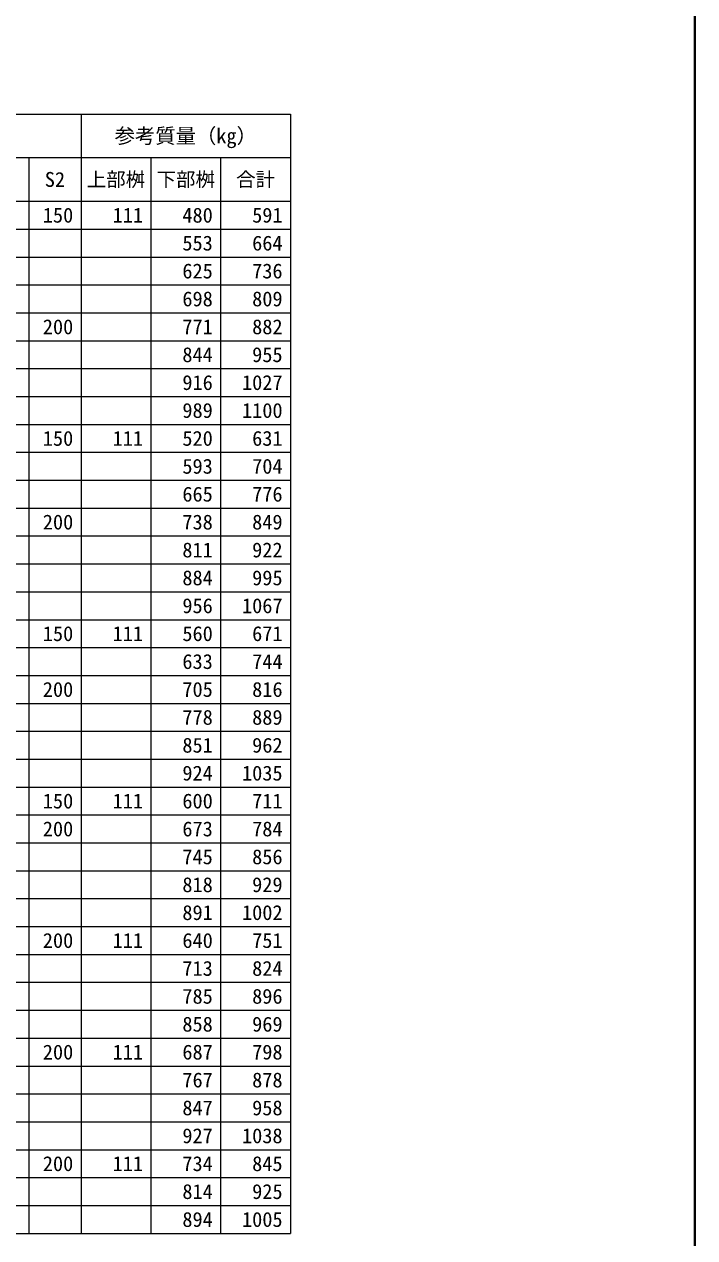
# Model space of a CAD drawing. Units: millimetres, scale not verified. Extents: x 58559 to 106559, y -58351 to -47326.
# Drawn here: x 101396 to 103317, y -54311 to -50831 of the extents above; entities that cross this region are included whole.
import ezdxf
from ezdxf.enums import TextEntityAlignment as Align

# ---------------------------------------------------------------- set-up
doc = ezdxf.new("R2010")
doc.units = ezdxf.units.MM
doc.header["$LTSCALE"] = 50
for name, color, linetype, lineweight in [('Defpoints_3', 8, 'Continuous', 0), ('図枠', 7, 'Continuous', 5), ('寸法表', 7, 'Continuous', 13)]:
    doc.layers.add(name, color=color, linetype=linetype, lineweight=lineweight)
doc.styles.add('ＭＳ ゴシック', font='')
doc.styles.get('ＭＳ ゴシック').set_extended_font_data('MS Gothic')

msp = doc.modelspace()

# ---------------------------------------------------------------- linework, layer by layer
at = {"layer": 'Defpoints_3'}
for p, q in [((101108.74, -51418.91), (101758.74, -51418.91)), ((101108.74, -51498.91), (101758.74, -51498.91)), ((101108.74, -51578.91), (101758.74, -51578.91)), ((101108.74, -51658.91), (101408.74, -51658.91)), ((101558.74, -51658.91), (101758.74, -51658.91)), ((101108.74, -51738.91), (101758.74, -51738.91)), ((101108.74, -51818.91), (101758.74, -51818.91)), ((101108.74, -51898.91), (101758.74, -51898.91)), ((101108.74, -52058.91), (101758.74, -52058.91)), ((101108.74, -52138.91), (101758.74, -52138.91)), ((101108.74, -52218.91), (101408.74, -52218.91)), ((101558.74, -52218.91), (101758.74, -52218.91)), ((101108.74, -52298.91), (101758.74, -52298.91)), ((101108.74, -52378.91), (101758.74, -52378.91)), ((101108.74, -52458.91), (101758.74, -52458.91)), ((101108.74, -52618.91), (101758.74, -52618.91)), ((101108.74, -52698.91), (101408.74, -52698.91)), ((101558.74, -52698.91), (101758.74, -52698.91)), ((101108.74, -52778.91), (101758.74, -52778.91)), ((101108.74, -52858.91), (101758.74, -52858.91)), ((101108.74, -52938.91), (101758.74, -52938.91)), ((101108.74, -53098.91), (101408.74, -53098.91)), ((101558.74, -53098.91), (101758.74, -53098.91)), ((101108.74, -53178.91), (101758.74, -53178.91)), ((101108.74, -53258.91), (101758.74, -53258.91)), ((101108.74, -53338.91), (101758.74, -53338.91)), ((101108.74, -53498.91), (101758.74, -53498.91)), ((101108.74, -53578.91), (101758.74, -53578.91)), ((101108.74, -53658.91), (101758.74, -53658.91)), ((101108.74, -53818.91), (101758.74, -53818.91)), ((101108.74, -53898.91), (101758.74, -53898.91)), ((101108.74, -53978.91), (101758.74, -53978.91)), ((101108.74, -54138.91), (101758.74, -54138.91)), ((101108.74, -54218.91), (101758.74, -54218.91))]:
    msp.add_line(p, q, dxfattribs=at)
at = {"layer": '図枠', "lineweight": 40}
msp.add_line((103317.4, -56830.02), (103317.4, -49905.02), dxfattribs=at)
at = {"layer": '寸法表'}
for p, q in [((99439.99, -51088.91), (102158.74, -51088.91)), ((101558.74, -51088.91), (101558.74, -54298.91)), ((102158.74, -51088.91), (102158.74, -54298.91)), ((99439.99, -51213.91), (102158.74, -51213.91)), ((101408.74, -51213.91), (101408.74, -54298.91)), ((101758.74, -51213.91), (101758.74, -54298.91)), ((101958.74, -51213.91), (101958.74, -54298.91)), ((99439.99, -51338.91), (102158.74, -51338.91)), ((101758.74, -51418.91), (102158.74, -51418.91)), ((101758.74, -51498.91), (102158.74, -51498.91)), ((101758.74, -51578.91), (102158.74, -51578.91)), ((101408.74, -51658.91), (101558.74, -51658.91)), ((101758.74, -51658.91), (102158.74, -51658.91)), ((101758.74, -51738.91), (102158.74, -51738.91)), ((101758.74, -51818.91), (102158.74, -51818.91)), ((101758.74, -51898.91), (102158.74, -51898.91)), ((99439.99, -51978.91), (102158.74, -51978.91)), ((101758.74, -52058.91), (102158.74, -52058.91)), ((101758.74, -52138.91), (102158.74, -52138.91)), ((101408.74, -52218.91), (101558.74, -52218.91)), ((101758.74, -52218.91), (102158.74, -52218.91)), ((101758.74, -52298.91), (102158.74, -52298.91)), ((101758.74, -52378.91), (102158.74, -52378.91)), ((101758.74, -52458.91), (102158.74, -52458.91)), ((99439.99, -52538.91), (102158.74, -52538.91)), ((101758.74, -52618.91), (102158.74, -52618.91)), ((101408.74, -52698.91), (101558.74, -52698.91)), ((101758.74, -52698.91), (102158.74, -52698.91)), ((101758.74, -52778.91), (102158.74, -52778.91)), ((101758.74, -52858.91), (102158.74, -52858.91)), ((101758.74, -52938.91), (102158.74, -52938.91)), ((99439.99, -53018.91), (102158.74, -53018.91)), ((101408.74, -53098.91), (101558.74, -53098.91)), ((101758.74, -53098.91), (102158.74, -53098.91)), ((101758.74, -53178.91), (102158.74, -53178.91)), ((101758.74, -53258.91), (102158.74, -53258.91)), ((101758.74, -53338.91), (102158.74, -53338.91)), ((99439.99, -53418.91), (102158.74, -53418.91)), ((101758.74, -53498.91), (102158.74, -53498.91)), ((101758.74, -53578.91), (102158.74, -53578.91)), ((101758.74, -53658.91), (102158.74, -53658.91)), ((99439.99, -53738.91), (102158.74, -53738.91)), ((101758.74, -53818.91), (102158.74, -53818.91)), ((101758.74, -53898.91), (102158.74, -53898.91)), ((101758.74, -53978.91), (102158.74, -53978.91)), ((99439.99, -54058.91), (102158.74, -54058.91)), ((101758.74, -54138.91), (102158.74, -54138.91)), ((101758.74, -54218.91), (102158.74, -54218.91)), ((99439.99, -54298.91), (102158.74, -54298.91))]:
    msp.add_line(p, q, dxfattribs=at)

# ---------------------------------------------------------------- texts
at = {"layer": '寸法表', "style": 'ＭＳ ゴシック'}
for s, height, p in [('参考質量（kg）', 42.72, (101858.74, -51151.41)), ('S2', 42.72, (101483.74, -51276.41)), ('上部桝', 40.82, (101658.74, -51276.41)), ('下部桝', 40.82, (101858.74, -51276.41)), ('合計', 40.82, (102058.74, -51276.41))]:
    msp.add_text(s, height=height, dxfattribs=at).set_placement(p, align=Align.MIDDLE_CENTER)
for s, p in [('150', (101536.24, -51378.91)), ('111', (101736.24, -51378.91)), ('480', (101936.24, -51378.91)), ('591', (102136.24, -51378.91)), ('553', (101936.24, -51458.91)), ('664', (102136.24, -51458.91)), ('625', (101936.24, -51538.91)), ('736', (102136.24, -51538.91)), ('698', (101936.24, -51618.91)), ('809', (102136.24, -51618.91)), ('200', (101536.24, -51698.91)), ('771', (101936.24, -51698.91)), ('882', (102136.24, -51698.91)), ('844', (101936.24, -51778.91)), ('955', (102136.24, -51778.91)), ('916', (101936.24, -51858.91)), ('1027', (102136.24, -51858.91)), ('989', (101936.24, -51938.91)), ('1100', (102136.24, -51938.91)), ('150', (101536.24, -52018.91)), ('111', (101736.24, -52018.91)), ('520', (101936.24, -52018.91)), ('631', (102136.24, -52018.91)), ('593', (101936.24, -52098.91)), ('704', (102136.24, -52098.91)), ('665', (101936.24, -52178.91)), ('776', (102136.24, -52178.91)), ('200', (101536.24, -52258.91)), ('738', (101936.24, -52258.91)), ('849', (102136.24, -52258.91)), ('811', (101936.24, -52338.91)), ('922', (102136.24, -52338.91)), ('884', (101936.24, -52418.91)), ('995', (102136.24, -52418.91)), ('956', (101936.24, -52498.91)), ('1067', (102136.24, -52498.91)), ('150', (101536.24, -52578.91)), ('111', (101736.24, -52578.91)), ('560', (101936.24, -52578.91)), ('671', (102136.24, -52578.91)), ('633', (101936.24, -52658.91)), ('744', (102136.24, -52658.91)), ('200', (101536.24, -52738.91)), ('705', (101936.24, -52738.91)), ('816', (102136.24, -52738.91)), ('778', (101936.24, -52818.91)), ('889', (102136.24, -52818.91)), ('851', (101936.24, -52898.91)), ('962', (102136.24, -52898.91)), ('924', (101936.24, -52978.91)), ('1035', (102136.24, -52978.91)), ('150', (101536.24, -53058.91)), ('111', (101736.24, -53058.91)), ('600', (101936.24, -53058.91)), ('711', (102136.24, -53058.91)), ('200', (101536.24, -53138.91)), ('673', (101936.24, -53138.91)), ('784', (102136.24, -53138.91)), ('745', (101936.24, -53218.91)), ('856', (102136.24, -53218.91)), ('818', (101936.24, -53298.91)), ('929', (102136.24, -53298.91)), ('891', (101936.24, -53378.91)), ('1002', (102136.24, -53378.91)), ('200', (101536.24, -53458.91)), ('111', (101736.24, -53458.91)), ('640', (101936.24, -53458.91)), ('751', (102136.24, -53458.91)), ('713', (101936.24, -53538.91)), ('824', (102136.24, -53538.91)), ('785', (101936.24, -53618.91)), ('896', (102136.24, -53618.91)), ('858', (101936.24, -53698.91)), ('969', (102136.24, -53698.91)), ('200', (101536.24, -53778.91)), ('111', (101736.24, -53778.91)), ('687', (101936.24, -53778.91)), ('798', (102136.24, -53778.91)), ('767', (101936.24, -53858.91)), ('878', (102136.24, -53858.91)), ('847', (101936.24, -53938.91)), ('958', (102136.24, -53938.91)), ('927', (101936.24, -54018.91)), ('1038', (102136.24, -54018.91)), ('200', (101536.24, -54098.91)), ('734', (101936.24, -54098.91)), ('845', (102136.24, -54098.91)), ('111', (101736.24, -54098.91)), ('814', (101936.24, -54178.91)), ('925', (102136.24, -54178.91)), ('894', (101936.24, -54258.91)), ('1005', (102136.24, -54258.91))]:
    msp.add_text(s, height=42.72, dxfattribs=at).set_placement(p, align=Align.MIDDLE_RIGHT)

doc.saveas('drawing.dxf')
